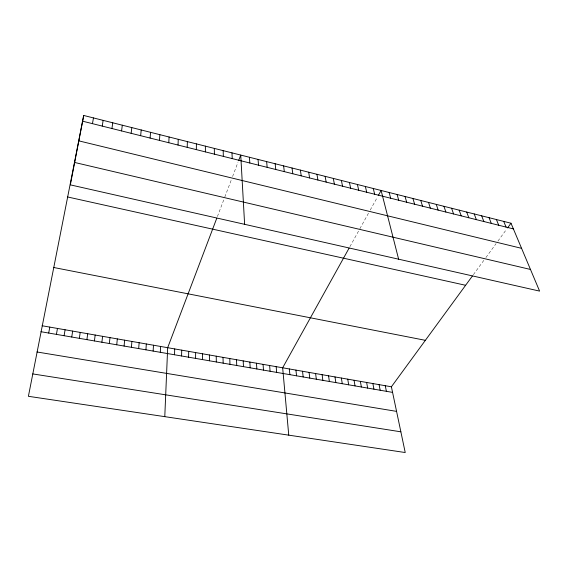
<?xml version="1.0" encoding="UTF-8"?>
<svg xmlns="http://www.w3.org/2000/svg" width="568" height="568" viewBox="0 0 568 568"><rect width="100%" height="100%" fill="white"/><g stroke="black" fill="none" stroke-linecap="round" stroke-linejoin="round"><path stroke-width="0.43" stroke-dasharray="2.84 2.13" d="M217.395 216.585L224.19 198.679M224.814 197.025L231.709 178.849M232.582 176.541L237.971 162.334M349.909 246.668L358.593 231.027M359.849 228.755L369.072 212.148M370.244 210.039L377.429 197.089M473.364 274.692L484.369 259.64M485.903 257.545L496.034 243.686M497.916 241.109L506.571 229.273"/><path stroke-width="0.85" d="M202.528 359.594L202.535 353.786M195.584 358.394L195.633 352.586M196.336 149.632L196.4 143.881M188.597 357.194L188.697 351.372M181.575 355.98L181.724 350.151M187.213 147.353L187.362 141.602M174.525 354.766L174.717 348.929M178.032 145.053L178.253 139.309M164.784 416.656L167.674 347.701L216.799 218.169M160.304 352.309L160.595 346.459M168.781 142.738L169.087 136.994M153.133 351.074L153.481 345.216M159.466 140.41L159.856 134.666M145.926 349.831L146.324 343.967M138.684 348.582L139.132 342.71M150.094 138.067L150.57 132.323M131.407 347.325L131.904 341.446M124.087 346.061L124.633 340.182M140.651 135.709L141.212 129.965M116.731 344.79L117.328 338.904M109.333 343.512L109.986 337.619M131.144 133.331L131.797 127.587M101.892 342.234L102.602 336.327M121.573 130.938L122.312 125.201M94.416 340.942L95.175 335.035M86.897 339.643L87.713 333.728M111.939 128.524L112.762 122.787M79.343 338.343L80.209 332.415M71.738 337.03L72.668 331.101M102.233 126.096L103.149 120.366M64.099 335.709L65.086 329.774M92.456 123.654L93.464 117.924M56.424 334.389L57.46 328.446M48.699 333.054L49.792 327.104M83.716 115.467L70.347 184.863L539.6 291.107L510.994 223.224L83.716 115.467L28.4 396.301L405.225 452.533L391.395 386.787L472.391 276.02M238.581 160.723L240.733 155.064L244.623 224.317M349.1 248.117L282.658 367.787L288.757 435.152M378.252 195.619L381.107 190.465L398.622 259.185M507.558 227.924L510.994 223.224M32.745 373.914L400.873 431.815M36.998 351.982L396.57 411.381M40.931 331.712L392.573 392.389M42.089 325.755L391.395 386.787M53.626 267.478L425.368 340.324M67.585 196.961L465.618 285.285M74.656 162.469L530.476 269.452M78.824 140.864L521.58 248.337M82.616 121.19L513.394 228.911M503.731 221.392L506.074 227.086M496.418 219.546L498.711 225.24M489.062 217.693L491.306 223.394M481.657 215.826L483.851 221.527M474.209 213.944L476.353 219.653M466.719 212.056L468.806 217.764M459.178 210.153L461.216 215.868M451.588 208.243L453.569 213.959M443.956 206.319L445.88 212.034M436.274 204.381L438.141 210.096M428.542 202.428L430.352 208.151M420.76 200.469L422.521 206.191M412.929 198.495L414.633 204.217M405.048 196.507L406.695 202.229M397.124 194.504L398.7 200.234M389.144 192.495L390.663 198.225M373.261 188.491L374.667 194.22M365.373 186.496L366.708 192.232M357.428 184.494L358.706 190.23M349.434 182.477L350.648 188.221M385.253 385.707L386.396 391.324M341.389 180.446L342.539 186.19M379.076 384.628L380.184 390.251M372.871 383.549L373.943 389.172M333.295 178.409L334.382 184.153M366.637 382.456L367.666 388.086M325.144 176.35L326.167 182.094M360.368 381.362L361.369 387M354.07 380.262L355.028 385.906M316.951 174.284L317.902 180.028M347.744 379.154L348.66 384.813M341.382 378.047L342.263 383.705M308.694 172.203L309.588 177.947M334.985 376.925L335.83 382.598M300.394 170.109L301.217 175.86M328.56 375.803L329.362 381.483M322.106 374.674L322.865 380.361M292.03 168L292.79 173.751M315.609 373.545L316.333 379.232M309.091 372.402L309.773 378.096M283.624 165.877L284.305 171.628M302.531 371.259L303.177 376.96M275.153 163.747L275.771 169.491M295.942 370.109L296.546 375.817M289.318 368.951L289.879 374.667M266.633 161.596L267.173 167.347M276.169 366.651L276.644 372.381M258.057 159.43L258.525 165.181M269.637 365.515L270.077 371.252M249.423 157.258L249.821 163.002M263.083 364.365L263.474 370.109M256.488 363.215L256.835 368.966M249.863 362.057L250.168 367.815M243.203 360.893L243.466 366.658M231.978 152.856L232.227 158.607M236.508 359.721L236.728 365.494M229.784 358.55L229.962 364.329M223.174 150.634L223.345 156.385M223.025 357.371L223.153 363.151M214.314 148.397L214.406 154.148M216.231 356.179L216.316 361.972M209.4 354.986L209.436 360.786M205.389 146.146L205.403 151.897"/></g></svg>
